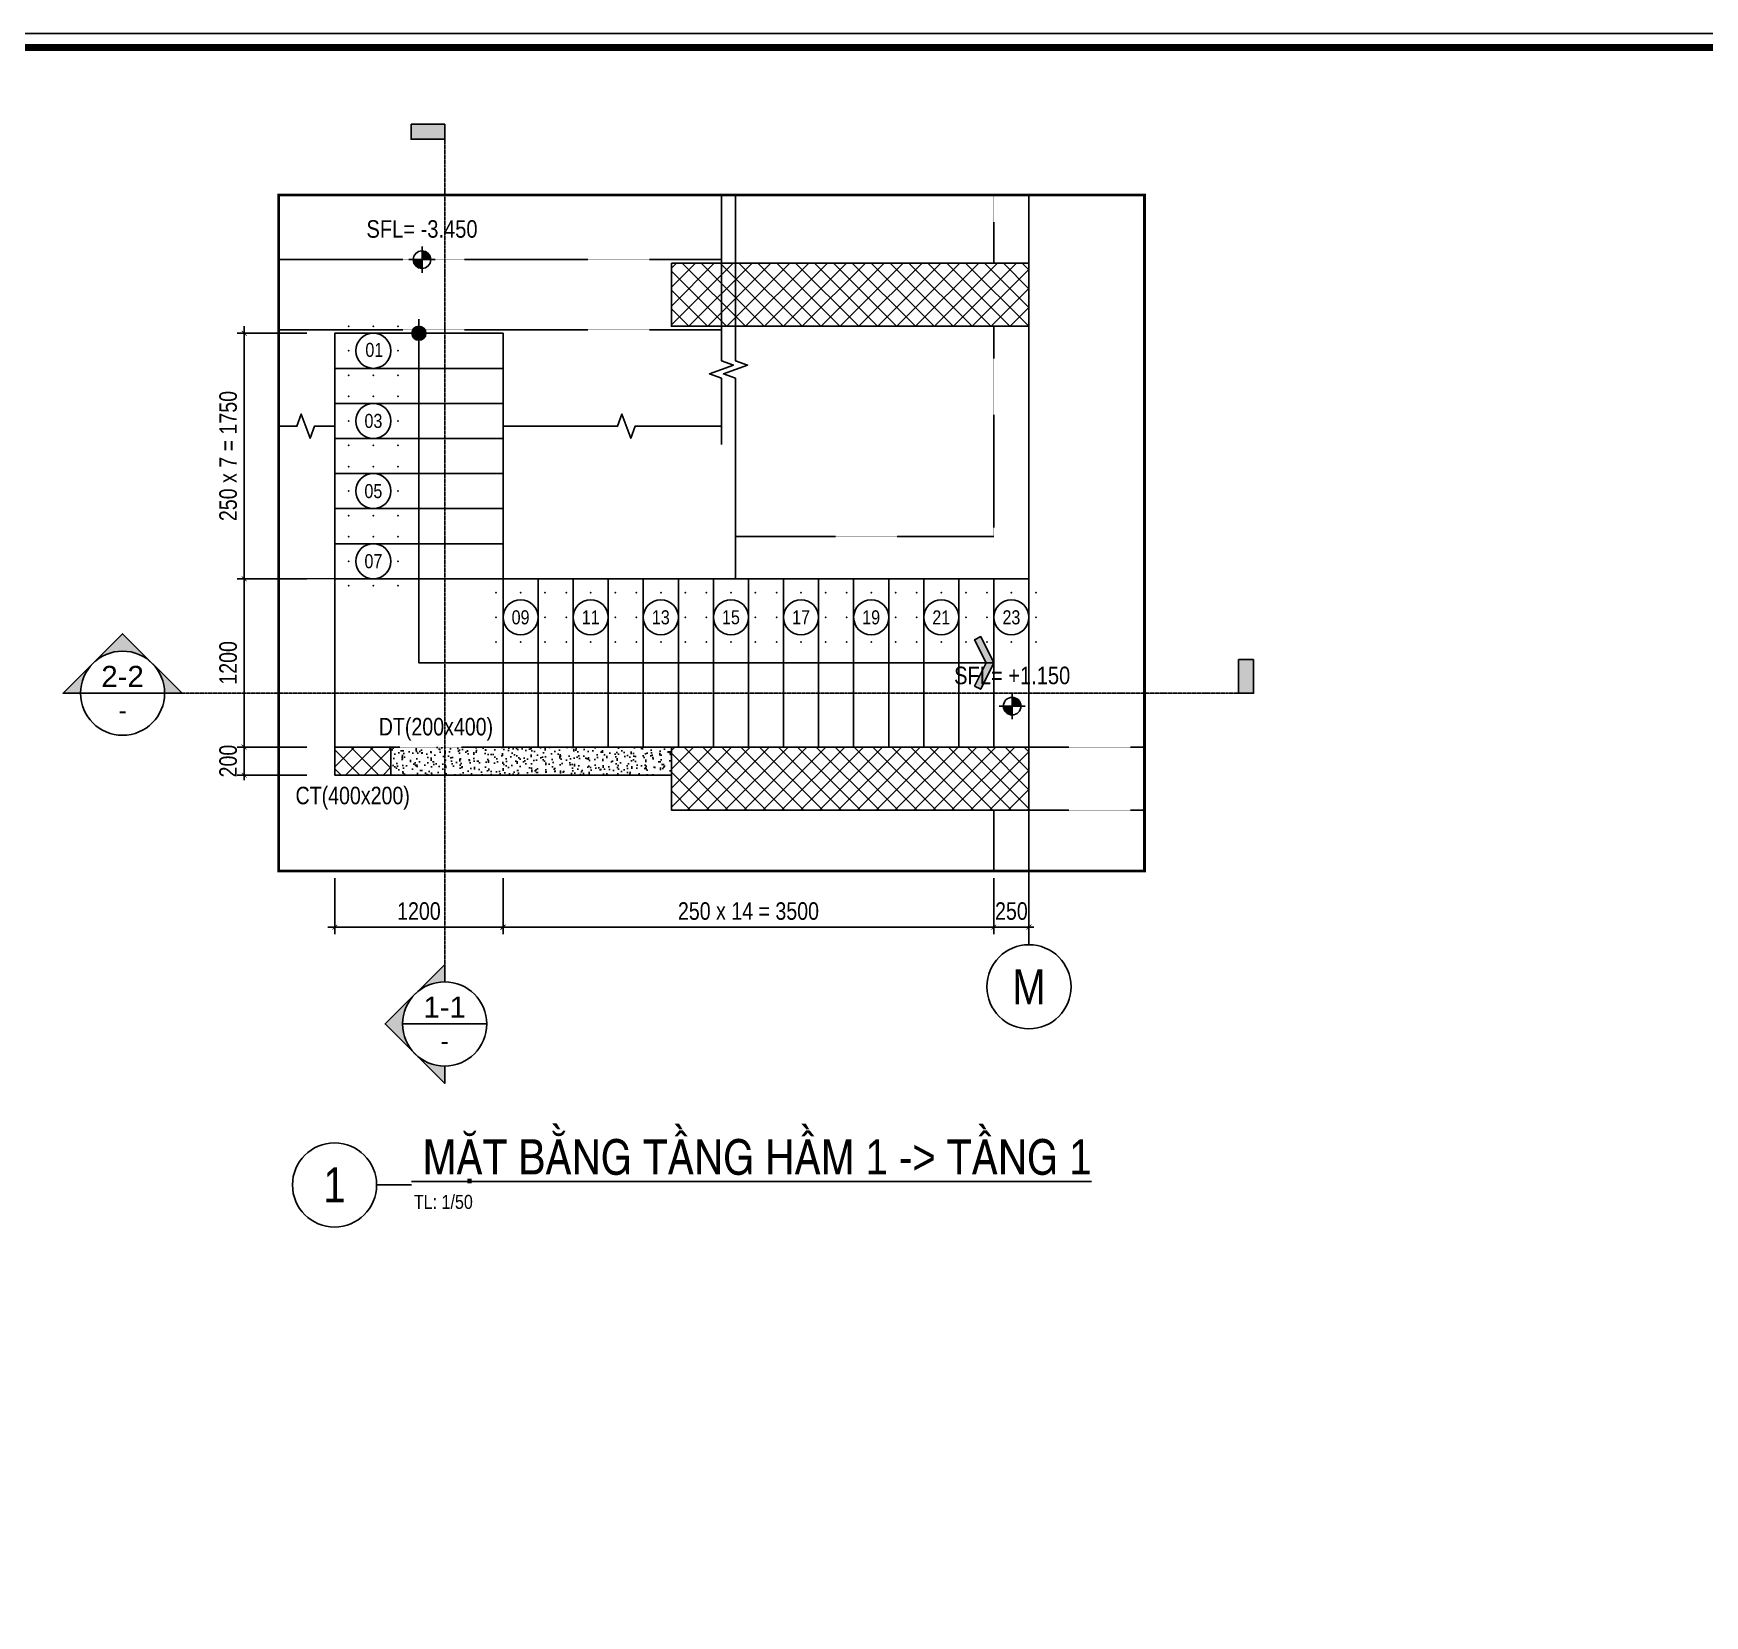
# Model space of a CAD drawing. Header units: millimetres. Extents: x 379264 to 1158416, y -283062 to 356890.
# Drawn here: x 1002134 to 1014050, y -13482 to -2202 of the extents above; entities that cross this region are included whole.
import ezdxf
from ezdxf.enums import TextEntityAlignment as Align

# ---------------------------------------------------------------- set-up
doc = ezdxf.new("R2010")
doc.units = ezdxf.units.MM
for name, pattern in [('BLOCK B - CHI TIET THANG 5$0$$0$HIDDEN', [0.375, 0.25, -0.125]), ('BLOCK C - CHI TIET THANG 9$0$HIDDEN', [0.375, 0.25, -0.125]), ('CENTER', [2, 1.25, -0.25, 0.25, -0.25]), ('HIDDEN', [9.525, 6.35, -3.175])]:
    doc.linetypes.add(name, pattern=pattern)
for name, color, linetype in [('01PM. TEXT A', 3, 'Continuous'), ('02PM. TEXT B', 4, 'Continuous'), ('03PM. TEXT C', 1, 'Continuous'), ('04PM. THIN', 7, 'Continuous'), ('05PM. FRAME', 4, 'Continuous'), ('06PM. HIDDEN', 4, 'HIDDEN'), ('07PM. WACO', 6, 'Continuous'), ('08PM. SSS X', 6, 'Continuous'), ('11PM. DIM', 2, 'Continuous'), ('12PM. GRID', 8, 'CENTER'), ('13PM. HATCH', 8, 'Continuous'), ('BLOCK C - CHI TIET THANG 7 - 15T$0$Ky hieu Truc', 1, 'Continuous'), ('BLOCK C - CHI TIET THANG 9$0$Ghi chu ban ve', 3, 'Continuous'), ('BLOCK C - CHI TIET THANG 9$0$Number Step', 94, 'Continuous'), ('MB_Cot tang 1$0$Concrete Line', 6, 'Continuous'), ('X-Ref', 7, 'Continuous')]:
    doc.layers.add(name, color=color, linetype=linetype)
doc.layers.add('DMo', color=254, linetype='HIDDEN', lineweight=9)
doc.styles.add('[PMDC2013]STYLE', font='arial.ttf', dxfattribs={"width": 0.8})
doc.styles.add('BLOCK A - CHI TIET THANG 2$0$VNI-HelveC', font='VHELVCN_0.TTF')
doc.styles.add('BLOCK B - CHI TIET THANG 5$0$$0$Title Block Bold', font='VHELVEB_0.TTF')
doc.styles.add('BLOCK C - CHI TIET THANG 7 - 15T$0$VNI-HelveC', font='VHELVCN_0.TTF')
doc.styles.add('BLOCK C - CHI TIET THANG 9$0$VNI-HelveC', font='VHELVCN_0.TTF')
doc.styles.add('BLOCK C - CHI TIET THANG 9$0$VNI-HelveCB', font='VHELVCB_0.TTF')
doc.dimstyles.new('BLOCK A - CHI TIET THANG 1$0$Dim 50 (A1-A2)', dxfattribs={"dimscale": 50, "dimtxt": 2.5, "dimasz": 0.7, "dimexe": 1, "dimexo": 1, "dimgap": 1, "dimtad": 1, "dimdec": 0, "dimzin": 12, "dimdsep": 46, "dimtxsty": '[PMDC2013]STYLE', "dimblk": 'ARCHTICK', "dimcen": 0, "dimdle": 1, "dimclrd": 2, "dimclre": 2, "dimclrt": 4, "dimadec": 0, "dimazin": 0, "dimtfac": 1, "dimtdec": 0, "dimtix": 1, "dimtmove": 2, "dimatfit": 3, "dimldrblk": 'ARCHTICK', "dimfxl": 1, "dimtolj": 1, "dimtzin": 0, "dimarcsym": 0})

# ---------------------------------------------------------------- blocks, each defined once
blk = doc.blocks.new('CHG_XX_Khung ten')
blk.add_lwpolyline([(15, 579), (826, 579), (826, 15), (15, 15)], close=True)
at = {"color": 4, "linetype": 'Continuous', "const_width": 1}
blk.add_lwpolyline([(17, 577), (824, 577), (824, 17), (17, 17)], close=True, dxfattribs=at)
blk = doc.blocks.new('MB Ham 1$0$Dot')
at = {"linetype": 'ByBlock', "lineweight": -2}
h = blk.add_hatch(color=0, dxfattribs=at)
edge = h.paths.add_edge_path()
edge.add_arc((0, 0), 0.5, 0, 360)
at = {"color": 0, "linetype": 'ByBlock', "lineweight": -2}
blk.add_line((0, -1), (0, 1), dxfattribs=at)
blk.add_circle((0, 0), 0.5, dxfattribs=at)
blk = doc.blocks.new('MB Ham 1$0$Arrow 60')
at = {"linetype": 'ByBlock', "lineweight": -2}
h = blk.add_hatch(color=0, dxfattribs=at)
h.paths.add_polyline_path([(1.88, 0.94), (1.65, 1.38), (0, 0.56), (-1.65, 1.38), (-1.88, 0.94), (0, 0)], flags=17)
h.paths.add_polyline_path([(1.65, 1.38), (1.88, 0.94), (0, 0), (-1.88, 0.94), (-1.65, 1.38), (0, 0.56)])
blk.add_hatch(color=0, dxfattribs=at).paths.add_polyline_path([(1.65, 1.38), (1.88, 0.94), (0, 0), (-1.88, 0.94), (-1.65, 1.38), (0, 0.56)])
at = {"color": 0, "linetype": 'ByBlock', "lineweight": -2}
blk.add_lwpolyline([(1.65, 1.38), (1.88, 0.94), (0, 0), (-1.88, 0.94), (-1.65, 1.38), (0, 0.56)], close=True, dxfattribs=at)
blk = doc.blocks.new('*U1111')
at = {"layer": '13PM. HATCH'}
h = blk.add_hatch(dxfattribs=at)
h.set_pattern_fill('ANSI37', color=256, scale=30, style=0)
h.set_pattern_definition([(45, (2050, -250), (-67.352, 67.352), []), (135, (2050, -250), (-67.352, -67.352), [])])
h.paths.add_polyline_path([(-250, 100), (-250, -350), (2300, -350), (2300, 100)])
at = {"layer": '07PM. WACO'}
blk.add_lwpolyline([(-250, 100), (-250, -350), (2300, -350), (2300, 100)], close=True, dxfattribs=at)
blk = doc.blocks.new('*U1112')
at = {"layer": '13PM. HATCH'}
h = blk.add_hatch(dxfattribs=at)
h.set_pattern_fill('ANSI37', color=256, scale=30, style=0)
h.set_pattern_definition([(45, (2050, -50), (-67.352, 67.352), []), (135, (2050, -50), (-67.352, -67.352), [])])
h.paths.add_polyline_path([(-250, 200), (-250, -250), (2300, -250), (2300, 200)])
at = {"layer": '07PM. WACO'}
blk.add_lwpolyline([(-250, 200), (-250, -250), (2300, -250), (2300, 200)], close=True, dxfattribs=at)
blk = doc.blocks.new('BLOCK C - CHI TIET THANG 9$0$Number Step')
at = {"color": 0, "linetype": 'ByBlock'}
blk.add_circle((0, 0), 2.5, dxfattribs=at)
for p in [(-3.5, 3.5), (0, 3.5), (3.5, 3.5), (-3.5, 0), (3.5, 0), (-3.5, -3.5), (0, -3.5), (3.5, -3.5)]:
    blk.add_point(p, dxfattribs=at)
at = {"color": 0, "linetype": 'ByBlock', "lineweight": -2, "style": 'BLOCK C - CHI TIET THANG 9$0$VNI-HelveCB'}
blk.add_attdef('TEXT', text='', height=2, dxfattribs=at).set_placement((0, 0), align=Align.MIDDLE)
blk = doc.blocks.new('_ArchTick')
at = {"color": 0, "linetype": 'ByBlock', "const_width": 0.15}
blk.add_lwpolyline([(-0.5, -0.5), (0.5, 0.5)], dxfattribs=at)
blk = doc.blocks.new('*D1090')
at = {"layer": '11PM. DIM', "color": 2, "lineweight": -2, "transparency": 16777216}
for p, q in [((-5596, 3000), (-5596, 1150)), ((-5150, 2950), (-5646, 2950)), ((-5150, 1200), (-5646, 1200))]:
    blk.add_line(p, q, dxfattribs=at)
at = {"layer": 'Defpoints', "color": 0, "transparency": 16777216}
for p in [(-5100, 2950), (-5596, 1200), (-5100, 1200)]:
    blk.add_point(p, dxfattribs=at)
at = {"layer": '11PM. DIM', "color": 2, "lineweight": -2, "transparency": 16777216, "xscale": 35, "yscale": 35, "zscale": 35}
for p, rotation in [((-5596, 2950), 90), ((-5596, 1200), 270)]:
    blk.add_blockref('_ArchTick', p, dxfattribs=dict(at, rotation=rotation))
at = {"layer": '11PM. DIM', "color": 4, "transparency": 16777216, "insert": (-5710, 2075), "char_height": 125, "attachment_point": 5, "rotation": 90, "style": '[PMDC2013]STYLE'}
blk.add_mtext('\\A1;250 x 7 = 1750', dxfattribs=at)
blk = doc.blocks.new('*D1091')
at = {"layer": '11PM. DIM', "color": 2, "lineweight": -2, "transparency": 16777216}
for p, q in [((-5150, 1200), (-5646, 1200)), ((-5596, 1250), (-5596, -50)), ((-5150, 0), (-5646, 0))]:
    blk.add_line(p, q, dxfattribs=at)
at = {"layer": 'Defpoints', "color": 0, "transparency": 16777216}
for p in [(-5100, 1200), (-5596, 0), (-5100, 0)]:
    blk.add_point(p, dxfattribs=at)
at = {"layer": '11PM. DIM', "color": 2, "lineweight": -2, "transparency": 16777216, "xscale": 35, "yscale": 35, "zscale": 35}
for p, rotation in [((-5596, 1200), 90), ((-5596, 0), 270)]:
    blk.add_blockref('_ArchTick', p, dxfattribs=dict(at, rotation=rotation))
at = {"layer": '11PM. DIM', "color": 4, "transparency": 16777216, "insert": (-5710, 600), "char_height": 125, "attachment_point": 5, "rotation": 90, "style": '[PMDC2013]STYLE'}
blk.add_mtext('\\A1;1200', dxfattribs=at)
blk = doc.blocks.new('BLOCK C - CHI TIET THANG 7 - 15T$0$HTT-Grid')
at = {"layer": '05PM. FRAME', "linetype": 'ByBlock', "lineweight": -2}
blk.add_line((0, -2.5), (0, 0), dxfattribs=at)
blk.add_circle((0, -8.5), 6, dxfattribs=at)
at = {"layer": '03PM. TEXT C', "linetype": 'ByBlock', "lineweight": -2, "style": 'BLOCK C - CHI TIET THANG 7 - 15T$0$VNI-HelveC'}
blk.add_attdef('GRID', text='', height=5, dxfattribs=at).set_placement((0, -8.5), align=Align.MIDDLE)
blk = doc.blocks.new('*D1092')
at = {"layer": '11PM. DIM', "color": 2, "lineweight": -2, "transparency": 16777216}
for p, q in [((-3750, -934), (-3750, -1334)), ((-250, -934), (-250, -1334)), ((-3800, -1284), (-200, -1284))]:
    blk.add_line(p, q, dxfattribs=at)
at = {"layer": 'Defpoints', "color": 0, "transparency": 16777216}
for p in [(-3750, -884), (-250, -884), (-250, -1284)]:
    blk.add_point(p, dxfattribs=at)
at = {"layer": '11PM. DIM', "color": 2, "lineweight": -2, "transparency": 16777216, "xscale": 35, "yscale": 35, "zscale": 35, "rotation": 180}
blk.add_blockref('_ArchTick', (-3750, -1284), dxfattribs=at)
at = {"layer": '11PM. DIM', "color": 2, "lineweight": -2, "transparency": 16777216, "xscale": 35, "yscale": 35, "zscale": 35}
blk.add_blockref('_ArchTick', (-250, -1284), dxfattribs=at)
at = {"layer": '11PM. DIM', "color": 4, "transparency": 16777216, "insert": (-2000, -1170), "char_height": 125, "attachment_point": 5, "style": '[PMDC2013]STYLE'}
blk.add_mtext('\\A1;250 x 14 = 3500', dxfattribs=at)
blk = doc.blocks.new('*D1093')
at = {"layer": '11PM. DIM', "color": 2, "lineweight": -2, "transparency": 16777216}
for p, q in [((-250, -934), (-250, -1334)), ((0, -934), (0, -1334)), ((-250, -1284), (-285, -1284)), ((-250, -1284), (0, -1284)), ((0, -1284), (35, -1284))]:
    blk.add_line(p, q, dxfattribs=at)
at = {"layer": 'Defpoints', "color": 0, "transparency": 16777216}
for p in [(-250, -884), (0, -884), (0, -1284)]:
    blk.add_point(p, dxfattribs=at)
at = {"layer": '11PM. DIM', "color": 2, "lineweight": -2, "transparency": 16777216, "xscale": 35, "yscale": 35, "zscale": 35}
blk.add_blockref('_ArchTick', (-250, -1284), dxfattribs=at)
at = {"layer": '11PM. DIM', "color": 2, "lineweight": -2, "transparency": 16777216, "xscale": 35, "yscale": 35, "zscale": 35, "rotation": 180}
blk.add_blockref('_ArchTick', (0, -1284), dxfattribs=at)
at = {"layer": '11PM. DIM', "color": 4, "transparency": 16777216, "insert": (-125, -1170), "char_height": 125, "attachment_point": 5, "style": '[PMDC2013]STYLE'}
blk.add_mtext('\\A1;250', dxfattribs=at)
blk = doc.blocks.new('*D1094')
at = {"layer": '11PM. DIM', "color": 2, "lineweight": -2, "transparency": 16777216}
for p, q in [((-4950, -934), (-4950, -1334)), ((-3750, -934), (-3750, -1334)), ((-3700, -1284), (-5000, -1284))]:
    blk.add_line(p, q, dxfattribs=at)
at = {"layer": 'Defpoints', "color": 0, "transparency": 16777216}
for p in [(-4950, -884), (-3750, -884), (-4950, -1284)]:
    blk.add_point(p, dxfattribs=at)
at = {"layer": '11PM. DIM', "color": 2, "lineweight": -2, "transparency": 16777216, "xscale": 35, "yscale": 35, "zscale": 35, "rotation": 180}
blk.add_blockref('_ArchTick', (-4950, -1284), dxfattribs=at)
at = {"layer": '11PM. DIM', "color": 2, "lineweight": -2, "transparency": 16777216, "xscale": 35, "yscale": 35, "zscale": 35}
blk.add_blockref('_ArchTick', (-3750, -1284), dxfattribs=at)
at = {"layer": '11PM. DIM', "color": 4, "transparency": 16777216, "insert": (-4350, -1170), "char_height": 125, "attachment_point": 5, "style": '[PMDC2013]STYLE'}
blk.add_mtext('\\A1;1200', dxfattribs=at)
blk = doc.blocks.new('BLOCK A - CHI TIET THANG 2$0$13123123213')
at = {"linetype": 'ByBlock'}
h = blk.add_hatch(color=0, dxfattribs=at)
h.paths.add_polyline_path([(0, 1), (0, 0), (1, 0, 0.414214)])
h.paths.add_polyline_path([(0, 0), (-1, 0, 0.414214), (0, -1)])
at = {"color": 0, "linetype": 'ByBlock'}
for p, q in [((-1.5, 0), (1.5, 0)), ((0, -1.5), (0, 1.5))]:
    blk.add_line(p, q, dxfattribs=at)
blk.add_circle((0, 0), 1, dxfattribs=at)
at = {"color": 0, "linetype": 'ByBlock', "lineweight": -2, "style": 'BLOCK A - CHI TIET THANG 2$0$VNI-HelveC'}
for tag, p in [('TEXT1', (0, 10.5)), ('TEXT2', (0, 7)), ('TEXT3', (0, 3.5))]:
    blk.add_attdef(tag, text='', height=2, dxfattribs=at).set_placement(p, align=Align.MIDDLE_CENTER)
blk = doc.blocks.new('BLOCK C - CHI TIET THANG 9$0$13123123213')
at = {"linetype": 'ByBlock'}
h = blk.add_hatch(color=0, dxfattribs=at)
h.paths.add_polyline_path([(0, 1), (0, 0), (1, 0, 0.414214)])
h.paths.add_polyline_path([(0, 0), (-1, 0, 0.414214), (0, -1)])
at = {"color": 0, "linetype": 'ByBlock'}
for p, q in [((-1.5, 0), (1.5, 0)), ((0, -1.5), (0, 1.5))]:
    blk.add_line(p, q, dxfattribs=at)
blk.add_circle((0, 0), 1, dxfattribs=at)
at = {"color": 0, "linetype": 'ByBlock', "lineweight": -2, "style": 'BLOCK C - CHI TIET THANG 9$0$VNI-HelveC'}
for tag, p in [('TEXT1', (0, 10.5)), ('TEXT2', (0, 7)), ('TEXT3', (0, 3.5))]:
    blk.add_attdef(tag, text='', height=2, dxfattribs=at).set_placement(p, align=Align.MIDDLE_CENTER)
blk = doc.blocks.new('*U1113')
blk.add_hatch(color=256).paths.add_polyline_path([(-480, 12829), (-480, 12614), (0, 12614), (0, 12829)])
h = blk.add_hatch(color=256)
edge = h.paths.add_edge_path()
edge.add_line((0, 600), (0, 849))
edge.add_line((0, 849), (-849, 0))
edge.add_line((-849, 0), (0, -849))
edge.add_line((0, -849), (0, -600))
edge.add_arc((0, 0), 600, 90, 270, ccw=False)
at = {"linetype": 'BLOCK B - CHI TIET THANG 5$0$$0$HIDDEN', "ltscale": 10}
blk.add_line((0, 600), (0, 12829), dxfattribs=at)
blk.add_line((-600, 0), (600, 0))
blk.add_lwpolyline([(-480, 12829), (-480, 12614), (0, 12614), (0, 12829)], close=True)
blk.add_lwpolyline([(0, 600), (0, 849), (-849, 0), (0, -849), (0, -600, -1)], format="xyb", close=True)
blk.add_circle((0, 0), 600)
at = {"style": 'BLOCK B - CHI TIET THANG 5$0$$0$Title Block Bold', "flags": 8}
blk.add_attdef('VIEWNUMBER', text='', height=300, dxfattribs=at).set_placement((0, 0), align=Align.BOTTOM_CENTER)
blk.add_attdef('DRAWINGREFERENCE', text='', height=250, dxfattribs=at).set_placement((0, -120), align=Align.TOP_CENTER)
blk = doc.blocks.new('*U1114')
h = blk.add_hatch(color=256)
edge = h.paths.add_edge_path()
edge.add_line((600, 0), (849, 0))
edge.add_line((849, 0), (0, 849))
edge.add_line((0, 849), (-849, 0))
edge.add_line((-849, 0), (-600, 0))
edge.add_arc((0, 0), 600, 0, 180, ccw=False)
blk.add_hatch(color=256).paths.add_polyline_path([(16131, 480), (15916, 480), (15916, 0), (16131, 0)])
blk.add_line((-600, 0), (600, 0))
at = {"linetype": 'BLOCK B - CHI TIET THANG 5$0$$0$HIDDEN', "ltscale": 10}
blk.add_line((600, 0), (16131, 0), dxfattribs=at)
blk.add_lwpolyline([(600, 0), (849, 0), (0, 849), (-849, 0), (-600, 0, -1)], format="xyb", close=True)
blk.add_lwpolyline([(16131, 480), (15916, 480), (15916, 0), (16131, 0)], close=True)
blk.add_circle((0, 0), 600)
at = {"style": 'BLOCK B - CHI TIET THANG 5$0$$0$Title Block Bold', "flags": 8}
blk.add_attdef('VIEWNUMBER', text='', height=300, dxfattribs=at).set_placement((0, 0), align=Align.BOTTOM_CENTER)
blk.add_attdef('DRAWINGREFERENCE', text='', height=250, dxfattribs=at).set_placement((0, -120), align=Align.TOP_CENTER)
blk = doc.blocks.new('BLOCK C - CHI TIET THANG 9$0$HTT-Title')
at = {"lineweight": -2}
blk.add_line((6, 0), (11, 0), dxfattribs=at)
at = {"linetype": 'ByBlock', "lineweight": -2}
blk.add_circle((0, 0), 6, dxfattribs=at)
at = {"linetype": 'ByBlock', "lineweight": -2, "style": 'BLOCK C - CHI TIET THANG 9$0$VNI-HelveCB'}
blk.add_attdef('DWG.NAME', text='', height=5, dxfattribs=at).set_placement((11, 0), align=Align.BOTTOM_LEFT)
blk.add_attdef('NUMBER', text='', height=5, dxfattribs=at).set_placement((0, 0), align=Align.MIDDLE_CENTER)
at = {"linetype": 'ByBlock', "lineweight": -2, "style": 'BLOCK C - CHI TIET THANG 9$0$VNI-HelveC'}
blk.add_attdef('SCALE', text='', height=2, dxfattribs=at).set_placement((11.32, -1.41), align=Align.TOP_LEFT)
blk = doc.blocks.new('*D1089')
at = {"layer": '11PM. DIM', "color": 2, "lineweight": -2, "transparency": 16777216}
for p, q in [((-5596, 0), (-5596, 35)), ((-5150, 0), (-5646, 0)), ((-5596, -200), (-5596, 0)), ((-5150, -200), (-5646, -200)), ((-5596, -200), (-5596, -235))]:
    blk.add_line(p, q, dxfattribs=at)
at = {"layer": 'Defpoints', "color": 0, "transparency": 16777216}
for p in [(-5596, 0), (-5100, 0), (-5100, -200)]:
    blk.add_point(p, dxfattribs=at)
at = {"layer": '11PM. DIM', "color": 2, "lineweight": -2, "transparency": 16777216, "xscale": 35, "yscale": 35, "zscale": 35}
for p, rotation in [((-5596, 0), 270), ((-5596, -200), 90)]:
    blk.add_blockref('_ArchTick', p, dxfattribs=dict(at, rotation=rotation))
at = {"layer": '11PM. DIM', "color": 4, "transparency": 16777216, "insert": (-5710, -100), "char_height": 125, "attachment_point": 5, "rotation": 90, "style": '[PMDC2013]STYLE'}
blk.add_mtext('\\A1;200', dxfattribs=at)
blk = doc.blocks.new('*U1117')
at = {"const_width": 60}
for points in [[(-20970, 0, -1), (-21030, 0, -1)], [(-19970, 0, -1), (-20030, 0, -1)], [(-18970, 0, -1), (-19030, 0, -1)], [(-17970, 0, -1), (-18030, 0, -1)], [(-16970, 0, -1), (-17030, 0, -1)], [(-15970, 0, -1), (-16030, 0, -1)], [(-14970, 0, -1), (-15030, 0, -1)], [(-13970, 0, -1), (-14030, 0, -1)], [(-12970, 0, -1), (-13030, 0, -1)], [(-11970, 0, -1), (-12030, 0, -1)], [(-10970, 0, -1), (-11030, 0, -1)], [(-9970, 0, -1), (-10030, 0, -1)], [(-8970, 0, -1), (-9030, 0, -1)], [(-7970, 0, -1), (-8030, 0, -1)], [(-6970, 0, -1), (-7030, 0, -1)], [(-5970, 0, -1), (-6030, 0, -1)], [(-4970, 0, -1), (-5030, 0, -1)], [(-3970, 0, -1), (-4030, 0, -1)], [(-2970, 0, -1), (-3030, 0, -1)], [(-1970, 0, -1), (-2030, 0, -1)], [(-970, 0, -1), (-1030, 0, -1)], [(30, 0, -1), (-30, 0, -1)]]:
    blk.add_lwpolyline(points, format="xyb", close=True, dxfattribs=at)
blk = doc.blocks.new('A$C71DF0E0B')
at = {"layer": '04PM. THIN', "rotation": 218.0470425318277}
blk.add_blockref('*U1117', (-7248.8, 2532.3), dxfattribs=at)
blk = doc.blocks.new('A$C65453805')
at = {"layer": '13PM. HATCH'}
h = blk.add_hatch(dxfattribs=at)
h.set_pattern_fill('ANSI37', color=256, scale=30, angle=180, style=0)
h.set_pattern_definition([(225, (17300.17, 16000.39), (67.35192, -67.35192), []), (315, (17300.17, 16000.39), (67.35192, 67.35192), [])])
h.paths.add_polyline_path([(-4549.8, -200), (-4549.8, 0), (-4949.8, 0), (-4949.8, -200)])
h = blk.add_hatch(dxfattribs=at)
h.set_pattern_fill('AR-SAND', color=256, scale=1.5, angle=135, style=0)
h.set_pattern_definition([(172.5, (-9109.01, -154575.5), (-50.213023, -53.607202), [0, -57.912, 0, -64.77, 0, -61.9125]), (142.5, (-9109.01, -154575.5), (-123.70993, -28.35164), [0, -31.242, 0, -52.197, 0, -20.0025]), (102.5, (-9075.87, -154608.64), (-84.049847, 83.744974), [0, -19.05, 0, -68.58, 0, -89.535]), (92.5, (-9075.87, -154608.64), (-104.63262, 57.342166), [0, -9.525, 0, -44.958, 0, -51.435])])
h.paths.add_polyline_path([(-2549.8, -200), (-4549.8, -200), (-4549.8, 0), (-2549.8, 0)])
at = {"linetype": 'BLOCK C - CHI TIET THANG 9$0$HIDDEN', "ltscale": 10, "const_width": 20}
blk.add_lwpolyline([(-5349.7, -884.2), (824, -884.2), (824, 3935.5), (-5349.7, 3935.5)], close=True, dxfattribs=at)
at = {"layer": '05PM. FRAME', "ltscale": 0.25}
for p, q in [((-3749.8, 1200), (-4949.8, 1200)), ((-3749.8, 1200), (-3749.8, 0)), ((-249.8, 0), (-249.8, 1200)), ((0.2, 1200), (0, -884.2)), ((-2549.8, -200), (-4949.8, -200))]:
    blk.add_line(p, q, dxfattribs=at)
for points in [[(-2192.5, 2157.2), (-2192.5, 2629.3), (-2278.4, 2660.5), (-2106.7, 2723), (-2192.5, 2754.3), (-2192.5, 3935.5)], [(-2092.5, 1200), (-2092.5, 2629.3), (-2178.4, 2660.5), (-2006.7, 2723), (-2092.5, 2754.3), (-2092.5, 3935.5)], [(-4949.8, 0), (-4949.8, 2950), (-3749.8, 2950), (-3749.8, 1200), (0.2, 1199.8)], [(-5349.7, 2287.6), (-5219.8, 2287.6), (-5188.6, 2373.5), (-5126.1, 2201.8), (-5094.8, 2287.6), (-4949.8, 2287.6)], [(-3749.8, 2287.6), (-2933.6, 2287.6), (-2902.3, 2373.5), (-2839.8, 2201.8), (-2808.6, 2287.6), (-2192.5, 2287.6)], [(-499.8, 0), (-3749.8, 0)]]:
    blk.add_lwpolyline(points, dxfattribs=at)
at = {"layer": '06PM. HIDDEN', "linetype": 'HIDDEN', "ltscale": 0.25}
for p, q in [((-250, 3935.5), (-250, 3450)), ((0.1, 3935.5), (0.2, 3450)), ((-2192.5, 3475), (-5349.7, 3475)), ((-250, 3000), (-249.9, 1500)), ((0.1, 3000), (0.2, 1200)), ((-2192.5, 2975), (-5349.7, 2975)), ((-2092.5, 1500), (-249.9, 1500)), ((-3749.8, 0), (-4549.8, 0)), ((0, 0), (824, 0)), ((-249.8, -450), (-249.8, -884.2)), ((0, -450), (824, -450))]:
    blk.add_line(p, q, dxfattribs=at)
at = {"layer": '07PM. WACO'}
blk.add_lwpolyline([(-4549.8, -200), (-4549.8, 0), (-4949.8, 0), (-4949.8, -200)], close=True, dxfattribs=at)
at = {"layer": '12PM. GRID', "ltscale": 3}
blk.add_line((0.2, -1409.2), (0.2, 3935.5), dxfattribs=at)
at = {"layer": '13PM. HATCH'}
for p, q in [((-3749.8, 2950), (-4949.8, 2950)), ((-3749.8, 2700), (-4949.8, 2700)), ((-3749.8, 2450), (-4949.8, 2450)), ((-3749.8, 2200), (-4949.8, 2200)), ((-3749.8, 1950), (-4949.8, 1950)), ((-3749.8, 1700), (-4949.8, 1700)), ((-3749.8, 1450), (-4949.8, 1450)), ((-3499.8, 0), (-3499.8, 1200)), ((-3249.8, 0), (-3249.8, 1200)), ((-2999.8, 0), (-2999.8, 1200)), ((-2749.8, 0), (-2749.8, 1200)), ((-2499.8, 0), (-2499.8, 1200)), ((-2249.8, 0), (-2249.8, 1200)), ((-1999.8, 0), (-1999.8, 1200)), ((-1749.8, 0), (-1749.8, 1200)), ((-1499.8, 0), (-1499.8, 1200)), ((-1249.8, 0), (-1249.8, 1200)), ((-999.8, 0), (-999.8, 1200)), ((-749.8, 0), (-749.8, 1200)), ((-499.8, 0), (-499.8, 1200)), ((-499.8, 1200), (-499.8, 0))]:
    blk.add_line(p, q, dxfattribs=at)
blk.add_lwpolyline([(-4349.8, 2950), (-4349.8, 600), (-249.8, 600)], dxfattribs=at)
at = {"layer": 'DMo', "linetype": 'Continuous', "ltscale": 1400}
blk.add_line((-4849.7, 1200), (-5299.8, 1200), dxfattribs=at)
at = {"layer": '02PM. TEXT B'}
ref = blk.add_blockref('BLOCK A - CHI TIET THANG 2$0$13123123213', (-4327.9, 3475), dxfattribs=dict(at, xscale=62.5, yscale=62.5, zscale=62.5))
ref.add_attrib('TEXT3', 'SFL= -3.450', dxfattribs={"layer": '0', "color": 0, "linetype": 'ByBlock', "lineweight": -2, "height": 125, "style": 'BLOCK A - CHI TIET THANG 2$0$VNI-HelveC'}).set_placement((-4327.9, 3693.8), align=Align.MIDDLE_CENTER)
ref = blk.add_blockref('BLOCK C - CHI TIET THANG 9$0$13123123213', (-119.5, 291.9), dxfattribs=dict(at, xscale=62.5, yscale=62.5, zscale=62.5))
ref.add_attrib('TEXT3', 'SFL= +1.150', dxfattribs={"layer": '0', "color": 0, "linetype": 'ByBlock', "lineweight": -2, "height": 125, "style": 'BLOCK C - CHI TIET THANG 9$0$VNI-HelveC'}).set_placement((-119.5, 510.7), align=Align.MIDDLE_CENTER)
at = {"layer": '07PM. WACO'}
ref = blk.add_blockref('*U1113', (-4166.3, -1974.2), dxfattribs=dict(at, xscale=0.5, yscale=0.5, zscale=0.5))
ref.add_attrib('VIEWNUMBER', '1-1', dxfattribs={"layer": '0', "height": 150, "style": 'BLOCK B - CHI TIET THANG 5$0$$0$Title Block Bold'}).set_placement((-4166.3, -1974.2), align=Align.BOTTOM_CENTER)
ref.add_attrib('DRAWINGREFERENCE', '-', dxfattribs={"layer": '0', "height": 125, "style": 'BLOCK B - CHI TIET THANG 5$0$$0$Title Block Bold'}).set_placement((-4166.3, -2034.2), align=Align.TOP_CENTER)
ref = blk.add_blockref('*U1114', (-6463.2, 383.8), dxfattribs=dict(at, xscale=0.5, yscale=0.5, zscale=0.5))
ref.add_attrib('VIEWNUMBER', '2-2', dxfattribs={"layer": '0', "height": 150, "style": 'BLOCK B - CHI TIET THANG 5$0$$0$Title Block Bold'}).set_placement((-6463.2, 383.8), align=Align.BOTTOM_CENTER)
ref.add_attrib('DRAWINGREFERENCE', '-', dxfattribs={"layer": '0', "height": 125, "style": 'BLOCK B - CHI TIET THANG 5$0$$0$Title Block Bold'}).set_placement((-6463.2, 323.8), align=Align.TOP_CENTER)
at = {"layer": '13PM. HATCH', "xscale": -100, "yscale": 100, "zscale": 100}
blk.add_blockref('MB Ham 1$0$Dot', (-4349.8, 2950), dxfattribs=at)
at = {"layer": '13PM. HATCH', "xscale": -100.0000000000001, "yscale": 100.0000000000001, "zscale": 100, "rotation": 90}
blk.add_blockref('MB Ham 1$0$Arrow 60', (-249.8, 600), dxfattribs=at)
at = {"layer": 'BLOCK C - CHI TIET THANG 7 - 15T$0$Ky hieu Truc'}
ref = blk.add_blockref('BLOCK C - CHI TIET THANG 7 - 15T$0$HTT-Grid', (0.2, -1284.2), dxfattribs=dict(at, xscale=50, yscale=50, zscale=50))
ref.add_attrib('GRID', 'M', dxfattribs={"layer": '0', "linetype": 'ByBlock', "lineweight": -2, "height": 250, "style": 'BLOCK C - CHI TIET THANG 7 - 15T$0$VNI-HelveC'}).set_placement((0.2, -1709.2), align=Align.MIDDLE)
at = {"layer": 'BLOCK C - CHI TIET THANG 9$0$Ghi chu ban ve'}
ref = blk.add_blockref('BLOCK C - CHI TIET THANG 9$0$HTT-Title', (-4951.7, -3122.2), dxfattribs=dict(at, xscale=50, yscale=50, zscale=50))
ref.add_attrib('NUMBER', '1', dxfattribs={"layer": '0', "color": 0, "linetype": 'ByBlock', "lineweight": -2, "height": 250, "style": 'BLOCK C - CHI TIET THANG 9$0$VNI-HelveCB'}).set_placement((-4951.7, -3122.2), align=Align.MIDDLE_CENTER)
ref.add_attrib('DWG.NAME', '%%u MAËT BAÈNG TAÀNG HAÀM 1 -> TAÀNG 1', dxfattribs={"layer": '0', "color": 3, "linetype": 'ByBlock', "lineweight": -2, "height": 250, "style": 'BLOCK C - CHI TIET THANG 9$0$VNI-HelveCB'}).set_placement((-4401.7, -3122.2), align=Align.BOTTOM_LEFT)
ref.add_attrib('SCALE', 'TL: 1/50', dxfattribs={"layer": '0', "color": 0, "linetype": 'ByBlock', "lineweight": -2, "height": 100, "style": 'BLOCK C - CHI TIET THANG 9$0$VNI-HelveC'}).set_placement((-4385.9, -3192.8), align=Align.TOP_LEFT)
at = {"layer": 'BLOCK C - CHI TIET THANG 9$0$Number Step'}
ref = blk.add_blockref('BLOCK C - CHI TIET THANG 9$0$Number Step', (-4674.8, 2825), dxfattribs=dict(at, xscale=-50, yscale=50, zscale=50, rotation=90))
ref.add_attrib('TEXT', '01', dxfattribs={"layer": '0', "color": 0, "linetype": 'ByBlock', "lineweight": -2, "height": 100, "style": 'BLOCK C - CHI TIET THANG 9$0$VNI-HelveCB'}).set_placement((-4667.9, 2831.9), align=Align.MIDDLE)
ref = blk.add_blockref('BLOCK C - CHI TIET THANG 9$0$Number Step', (-4674.8, 2325), dxfattribs=dict(at, xscale=-50, yscale=50, zscale=50, rotation=90))
ref.add_attrib('TEXT', '03', dxfattribs={"layer": '0', "color": 0, "linetype": 'ByBlock', "lineweight": -2, "height": 100, "style": 'BLOCK C - CHI TIET THANG 9$0$VNI-HelveCB'}).set_placement((-4674.4, 2325.4), align=Align.MIDDLE)
ref = blk.add_blockref('BLOCK C - CHI TIET THANG 9$0$Number Step', (-4674.8, 1825), dxfattribs=dict(at, xscale=-50, yscale=50, zscale=50, rotation=90))
ref.add_attrib('TEXT', '05', dxfattribs={"layer": '0', "color": 0, "linetype": 'ByBlock', "lineweight": -2, "height": 100, "style": 'BLOCK C - CHI TIET THANG 9$0$VNI-HelveCB'}).set_placement((-4674.8, 1825), align=Align.MIDDLE)
ref = blk.add_blockref('BLOCK C - CHI TIET THANG 9$0$Number Step', (-4674.8, 1325), dxfattribs=dict(at, xscale=-50, yscale=50, zscale=50, rotation=90))
ref.add_attrib('TEXT', '07', dxfattribs={"layer": '0', "color": 0, "linetype": 'ByBlock', "lineweight": -2, "height": 100, "style": 'BLOCK C - CHI TIET THANG 9$0$VNI-HelveCB'}).set_placement((-4674.6, 1325.3), align=Align.MIDDLE)
ref = blk.add_blockref('BLOCK C - CHI TIET THANG 9$0$Number Step', (-3624.8, 925), dxfattribs=dict(at, xscale=-50, yscale=50, zscale=50, rotation=90))
ref.add_attrib('TEXT', '09', dxfattribs={"layer": '0', "color": 0, "linetype": 'ByBlock', "lineweight": -2, "height": 100, "style": 'BLOCK C - CHI TIET THANG 9$0$VNI-HelveCB'}).set_placement((-3625, 924.9), align=Align.MIDDLE)
ref = blk.add_blockref('BLOCK C - CHI TIET THANG 9$0$Number Step', (-3124.8, 925), dxfattribs=dict(at, xscale=-50, yscale=50, zscale=50, rotation=90))
ref.add_attrib('TEXT', '11', dxfattribs={"layer": '0', "color": 0, "linetype": 'ByBlock', "lineweight": -2, "height": 100, "style": 'BLOCK C - CHI TIET THANG 9$0$VNI-HelveCB'}).set_placement((-3125, 924.9), align=Align.MIDDLE)
ref = blk.add_blockref('BLOCK C - CHI TIET THANG 9$0$Number Step', (-2624.8, 925), dxfattribs=dict(at, xscale=-50, yscale=50, zscale=50, rotation=90))
ref.add_attrib('TEXT', '13', dxfattribs={"layer": '0', "color": 0, "linetype": 'ByBlock', "lineweight": -2, "height": 100, "style": 'BLOCK C - CHI TIET THANG 9$0$VNI-HelveCB'}).set_placement((-2625, 924.9), align=Align.MIDDLE)
ref = blk.add_blockref('BLOCK C - CHI TIET THANG 9$0$Number Step', (-2124.8, 925), dxfattribs=dict(at, xscale=-50, yscale=50, zscale=50, rotation=90))
ref.add_attrib('TEXT', '15', dxfattribs={"layer": '0', "color": 0, "linetype": 'ByBlock', "lineweight": -2, "height": 100, "style": 'BLOCK C - CHI TIET THANG 9$0$VNI-HelveCB'}).set_placement((-2125, 924.9), align=Align.MIDDLE)
ref = blk.add_blockref('BLOCK C - CHI TIET THANG 9$0$Number Step', (-1624.8, 925), dxfattribs=dict(at, xscale=-50, yscale=50, zscale=50, rotation=90))
ref.add_attrib('TEXT', '17', dxfattribs={"layer": '0', "color": 0, "linetype": 'ByBlock', "lineweight": -2, "height": 100, "style": 'BLOCK C - CHI TIET THANG 9$0$VNI-HelveCB'}).set_placement((-1625, 924.9), align=Align.MIDDLE)
ref = blk.add_blockref('BLOCK C - CHI TIET THANG 9$0$Number Step', (-1124.8, 925), dxfattribs=dict(at, xscale=-50, yscale=50, zscale=50, rotation=90))
ref.add_attrib('TEXT', '19', dxfattribs={"layer": '0', "color": 0, "linetype": 'ByBlock', "lineweight": -2, "height": 100, "style": 'BLOCK C - CHI TIET THANG 9$0$VNI-HelveCB'}).set_placement((-1125, 924.9), align=Align.MIDDLE)
ref = blk.add_blockref('BLOCK C - CHI TIET THANG 9$0$Number Step', (-624.8, 925), dxfattribs=dict(at, xscale=-50, yscale=50, zscale=50, rotation=90))
ref.add_attrib('TEXT', '21', dxfattribs={"layer": '0', "color": 0, "linetype": 'ByBlock', "lineweight": -2, "height": 100, "style": 'BLOCK C - CHI TIET THANG 9$0$VNI-HelveCB'}).set_placement((-625, 924.9), align=Align.MIDDLE)
ref = blk.add_blockref('BLOCK C - CHI TIET THANG 9$0$Number Step', (-124.8, 925), dxfattribs=dict(at, xscale=-50, yscale=50, zscale=50, rotation=90))
ref.add_attrib('TEXT', '23', dxfattribs={"layer": '0', "color": 0, "linetype": 'ByBlock', "lineweight": -2, "height": 100, "style": 'BLOCK C - CHI TIET THANG 9$0$VNI-HelveCB'}).set_placement((-125, 924.9), align=Align.MIDDLE)
at = {"layer": 'MB_Cot tang 1$0$Concrete Line'}
for name, p in [('*U1111', (-2299.8, 3350)), ('*U1112', (-2299.8, -200))]:
    blk.add_blockref(name, p, dxfattribs=at)
at = {"layer": '01PM. TEXT A', "style": '[PMDC2013]STYLE', "width": 0.8}
for s, p in [('DT(200x400)', (-4636.1, 82.9, 0)), ('CT(400x200)', (-5229.8, -408, 0))]:
    blk.add_text(s, height=125, dxfattribs=at).set_placement(p)
at = {"layer": '11PM. DIM'}
dim = blk.add_linear_dim(base=(-5596.2, 1200), p1=(-5099.7, 2950), p2=(-5099.7, 1200), angle=90, text='250 x 7 = <>', dimstyle='BLOCK A - CHI TIET THANG 1$0$Dim 50 (A1-A2)', dxfattribs=at)
dim.commit()
dim.dimension.update_dxf_attribs({"geometry": '*D1090', "text_midpoint": (-5710, 2075)})
for base, p1, p2, angle, picture, middle in [((-5596.2, 0), (-5099.7, 1200), (-5099.7, 0), 90, '*D1091', (-5710, 600)), ((-5596.2, 0), (-5099.7, -200), (-5099.7, 0), 270, '*D1089', (-5710, -100)), ((-4949.8, -1284.2), (-3749.8, -884.2), (-4949.8, -884.2), 180, '*D1094', (-4349.8, -1170.4))]:
    dim = blk.add_linear_dim(base=base, p1=p1, p2=p2, angle=angle, dimstyle='BLOCK A - CHI TIET THANG 1$0$Dim 50 (A1-A2)', dxfattribs=at)
    dim.commit()
    dim.dimension.update_dxf_attribs({"geometry": picture, "text_midpoint": middle})
dim = blk.add_linear_dim(base=(-249.8, -1284.2), p1=(-3749.8, -884.2), p2=(-249.8, -884.2), text='250 x 14 = <>', dimstyle='BLOCK A - CHI TIET THANG 1$0$Dim 50 (A1-A2)', dxfattribs=at)
dim.commit()
dim.dimension.update_dxf_attribs({"geometry": '*D1092', "text_midpoint": (-1999.8, -1170.4)})
dim = blk.add_linear_dim(base=(0.2, -1284.2), p1=(-249.8, -884.2), p2=(0.2, -884.2), dimstyle='BLOCK A - CHI TIET THANG 1$0$Dim 50 (A1-A2)', dxfattribs=at)
dim.commit()
dim.dimension.update_dxf_attribs({"geometry": '*D1093', "text_midpoint": (-124.8, -1170.4)})

msp = doc.modelspace()

# ---------------------------------------------------------------- block references
at = {"layer": '04PM. THIN', "xscale": 50, "yscale": 50, "zscale": 50}
msp.add_blockref('CHG_XX_Khung ten', (988229.92, -31152.33), dxfattribs=at)

# ---------------------------------------------------------------- next in the draw order: block references
at = {"layer": '08PM. SSS X', "xscale": 0.5, "yscale": 0.5, "zscale": 0.5}
msp.add_blockref('A$C71DF0E0B', (1013864.32, -20754.62), dxfattribs=at)
at = {"layer": 'X-Ref'}
msp.add_blockref('A$C65453805', (1009232.43, -7290.19), dxfattribs=at)

doc.saveas('drawing.dxf')
